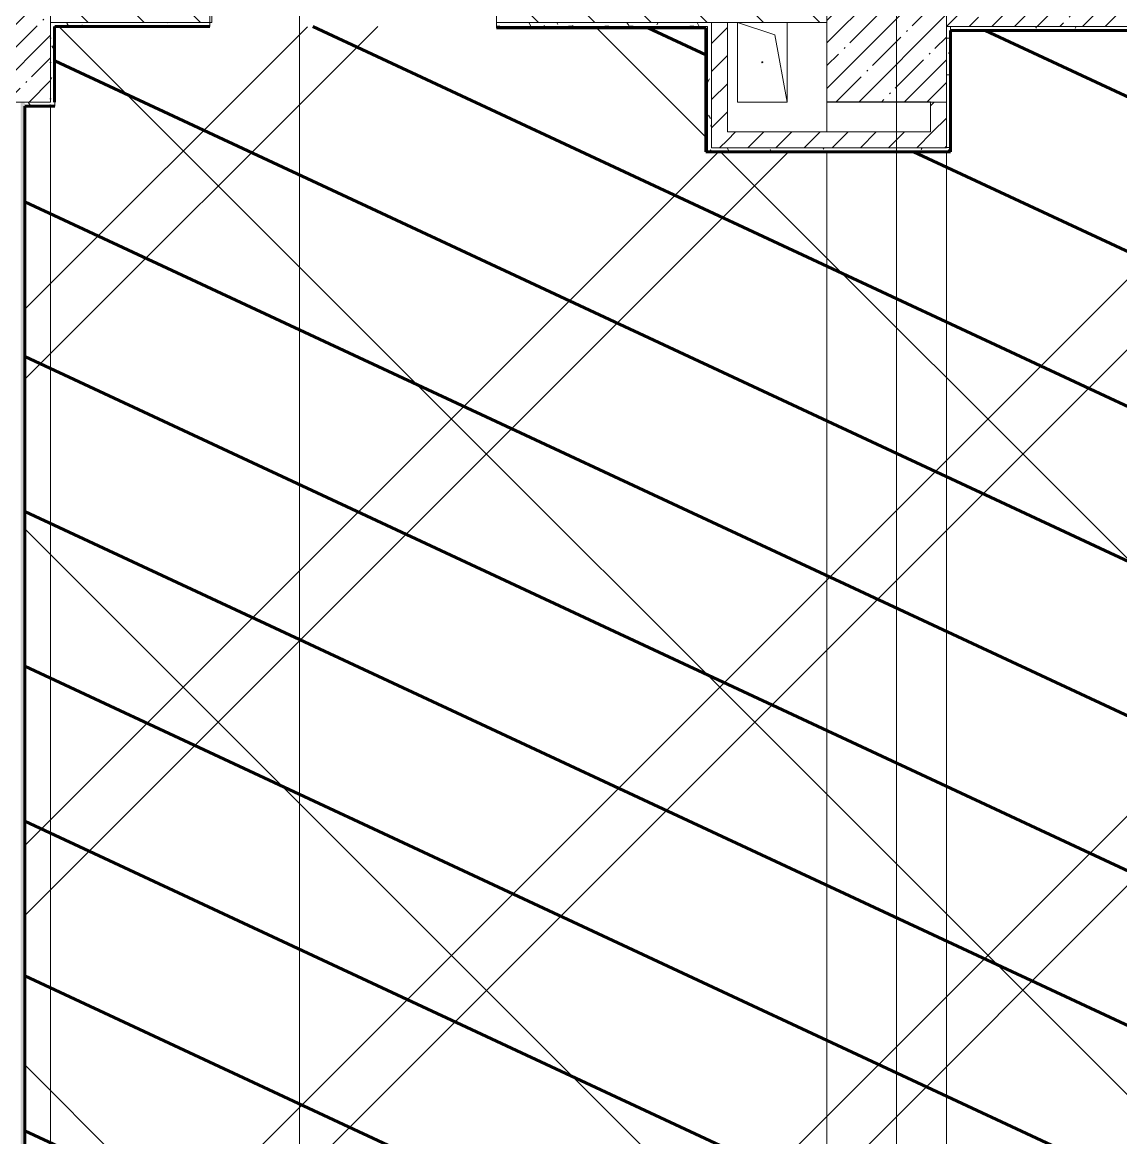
# Model space of a CAD drawing. Header units: millimetres. Extents: x -164500 to 426394, y -23753 to 102118.
# Drawn here: x 161390 to 166908, y 2096 to 7700 of the extents above; entities that cross this region are included whole.
import ezdxf

# ---------------------------------------------------------------- set-up
doc = ezdxf.new("R2010")
doc.units = ezdxf.units.MM
doc.linetypes.add('Осевая', pattern=[6350, 1270, -952.5, 3175, -952.5])
for name, color, linetype, lineweight in [('0) шлифовка', 5, 'Continuous', 60), ('1.4) Плинтус ПЛ-4', 6, 'Continuous', 60), ('5.3) Л-7 Линолеум 4 вып', 230, 'Continuous', 30), ('A-FLOR', 7, 'Continuous', 9), ('A-GENM', 7, 'Continuous', 9), ('A-WALL', 7, 'Continuous', 5), ('I-WALL', 7, 'Continuous', 5), ('S-COLS', 7, 'Continuous', 9), ('S-COLS-1', 7, 'Continuous', 5), ('Оси', 7, 'Continuous', 9), ('Оси-2', 7, 'Осевая', 9)]:
    doc.layers.add(name, color=color, linetype=linetype, lineweight=lineweight)
for name, color, linetype in [('2) защита вин плитк', 6, 'Continuous'), ('3.1) Наливной пол', 3, 'Continuous'), ('3.2.3) Нал-ой пол 4 вып', 3, 'Continuous')]:
    doc.layers.add(name, color=color, linetype=linetype)
doc.layers.add('A-AREA-PATT-2', color=7, linetype='Continuous', lineweight=5, true_color=0xcde0ef, transparency=1)
doc.layers.add('A-WALL-1', color=9, linetype='Continuous', lineweight=5, true_color=0x808080)
doc.layers.add('A-WALL-FNSH-1', color=9, linetype='Continuous', lineweight=5, true_color=0x808080)
pattern_1 = [(45, (148772.12, -0.94), (-70.7107, 70.7107), [])]
pattern_2 = [(0, (148772.123, -0.94), (243.84, 60.96), [20.117, -162.763, 20.117, -162.763, -975.36]), (0, (148772.123, -0.94), (243.84, 60.96), [-365.76, 20.117, -345.643, 20.117, -162.763, -426.72]), (0, (148772.123, -0.94), (243.84, 60.96), [-914.4, 20.117, -101.803, 20.117, -284.683]), (120, (148863.563, 29.54), (-174.71291, 180.69163), [20.117, -162.763, 20.117, -162.763, -975.36]), (120, (148863.563, 29.54), (-174.71291, 180.69163), [-365.76, 20.117, -345.643, 20.117, -162.763, -426.72]), (120, (148863.563, 29.54), (-174.71291, 180.69163), [-914.4, 20.117, -101.803, 20.117, -284.683]), (240, (148894.043, 151.46), (-69.12709, -241.65163), [20.117, -162.763, 20.117, -162.763, -975.36]), (240, (148894.043, 151.46), (-69.12709, -241.65163), [-365.76, 20.117, -345.643, 20.117, -162.763, -426.72]), (240, (148894.043, 151.46), (-69.12709, -241.65163), [-914.4, 20.117, -101.803, 20.117, -284.683])]
pattern_3 = [(45, (148903.1, 14959), (-1347.04, 1347.04), [])]

# ---------------------------------------------------------------- blocks, each defined once
blk = doc.blocks.new('GM_Отверстие прямоугольное _в плите_ - Отверстие-V419-Объем проектирования 2 этажа')
at = {"layer": 'A-GENM'}
for p, q in [((-200, 125), (200, 125)), ((200, 125), (-200, 125)), ((-137.5, 62.5), (200, 125)), ((200, 125), (200, -125)), ((200, -125), (200, 125)), ((-200, -125), (-137.5, 62.5)), ((200, -125), (-200, -125)), ((-200, -125), (200, -125))]:
    blk.add_line(p, q, dxfattribs=at)
for start, end in [(360, 180), (180, 360)]:
    blk.add_arc((0, 0), 2.5, start, end, dxfattribs=at)
blk = doc.blocks.new('BSC_Колонна _Прямоугольная - 600х600-20441433-Объем проектирования 2 этажа')
at = {"layer": 'S-COLS-1'}
h = blk.add_hatch(dxfattribs=at)
h.set_pattern_fill('FP_175', color=256, style=0, pattern_type=2)
h.set_pattern_definition([(45, (-12460, -7600), (-114.0493, 114.0493), []), (45, (-12345.95, -7600), (-114.0493, 114.0493), [201.612, -40.322, 6.706, -33.617])])
h.paths.add_polyline_path([(300, -300), (300, 300), (-300, 300), (-300, -300), (150, -300)])
for p, q in [((300, 300), (-300, 300)), ((-300, 300), (-300, -300)), ((300, -300), (300, 300)), ((-300, -300), (300, -300))]:
    blk.add_line(p, q, dxfattribs=at)
blk = doc.blocks.new('BSC_Колонна _Прямоугольная - 600х600-V426-Объем проектирования 2 этажа')
at = {"layer": 'S-COLS-1'}
h = blk.add_hatch(dxfattribs=at)
h.set_pattern_fill('FP_176', color=256, style=0, pattern_type=2)
h.set_pattern_definition([(45, (-16960, -7600), (-114.0493, 114.0493), []), (45, (-16845.95, -7600), (-114.0493, 114.0493), [201.612, -40.322, 6.706, -33.617])])
h.paths.add_polyline_path([(300, -300), (300, 300), (-300, 300), (-300, -300), (-225, -300)])
for p, q in [((300, 300), (-300, 300)), ((-300, 300), (-300, -300)), ((300, -300), (300, 300)), ((-300, -300), (300, -300))]:
    blk.add_line(p, q, dxfattribs=at)

msp = doc.modelspace()

# ---------------------------------------------------------------- hatches: boundary and pattern name
at = {"layer": '0) шлифовка', "true_color": 0x2776bb}
h = msp.add_hatch(dxfattribs=at)
h.set_pattern_fill('ANSI31', color=152, scale=222, angle=110)
h.set_pattern_definition([(155, (148903.1, 14959), (-297.882, -638.811), [])])
h.paths.add_polyline_path([(164824.123, 7672), (163772.033, 7672), (163772.033, 7679), (161553.123, 7679), (161553.123, 7300), (161553.123, 7279), (161403.123, 7279), (161403.123, 521), (161553.123, 521), (161553.123, 141), (161782.123, 141), (164861.123, 141), (164861.123, 521), (166053.123, 521), (166053.123, 141), (166932.123, 141), (170661.123, 141), (170661.123, 520.5), (170661.123, 521), (171503.123, 521), (171503.123, 141), (173581.123, 141), (173581.123, 150), (173581.123, 7679), (173142.123, 7679), (171702.123, 7680), (171702.123, 7679), (171303.123, 7679), (171303.123, 7049), (169631.123, 7049), (169631.123, 7659), (166053.123, 7659), (166053.123, 7049), (164824.123, 7049)])
at = {"layer": '2) защита вин плитк'}
h = msp.add_hatch(dxfattribs=at)
h.set_pattern_fill('ANSI31', color=256, scale=600)
h.set_pattern_definition(pattern_3)
h.paths.add_polyline_path([(164824.123, 7672), (163772.033, 7672), (163772.033, 7679), (161553.123, 7679), (161553.123, 7300), (161553.123, 7279), (161403.123, 7279), (161403.123, 521), (161553.123, 521), (161553.123, 141), (161782.123, 141), (164861.123, 141), (164861.123, 521), (166053.123, 521), (166053.123, 141), (166932.123, 141), (170661.123, 141), (170661.123, 520.5), (170661.123, 521), (171503.123, 521), (171503.123, 141), (173581.123, 141), (173581.123, 150), (173581.123, 7679), (173142.123, 7679), (171702.123, 7680), (171702.123, 7679), (171303.123, 7679), (171303.123, 7049), (169631.123, 7049), (169631.123, 7659), (166053.123, 7659), (166053.123, 7049), (164824.123, 7049)])
at = {"layer": '3.1) Наливной пол'}
h = msp.add_hatch(dxfattribs=at)
h.set_pattern_fill('ANSI31', color=256, scale=600)
h.set_pattern_definition([(45, (148903.1, 28781), (-1347.04, 1347.04), [])])
h.paths.add_polyline_path([(164824.123, 7670.008), (163772.033, 7670.008), (163772.033, 7677.008), (161553.123, 7677.008), (161553.123, 7298.008), (161553.123, 7277.008), (161403.123, 7277.008), (161403.123, 519.008), (161553.123, 519.008), (161553.123, 139.008), (161782.123, 139.008), (164861.123, 139.008), (164861.123, 519.008), (166053.123, 519.008), (166053.123, 139.008), (166932.123, 139.008), (170661.123, 139.008), (170661.123, 518.508), (170661.123, 519.008), (171503.123, 519.008), (171503.123, 139.008), (173581.123, 139.008), (173581.123, 148.008), (173581.123, 7677.008), (173142.123, 7677.008), (171702.123, 7678.008), (171702.123, 7677.008), (171303.123, 7677.008), (171303.123, 7047.008), (169631.123, 7047.008), (169631.123, 7657.008), (166053.123, 7657.008), (166053.123, 7047.008), (164824.123, 7047.008)])
at = {"layer": '3.2.3) Нал-ой пол 4 вып'}
h = msp.add_hatch(dxfattribs=at)
h.set_pattern_fill('ANSI31', color=256, scale=600)
h.set_pattern_definition(pattern_3)
h.paths.add_polyline_path([(164824.123, 7672), (163772.033, 7672), (163772.033, 7679), (161553.123, 7679), (161553.123, 7300), (161553.123, 7279), (161403.123, 7279), (161403.123, 521), (161553.123, 521), (161553.123, 141), (161782.123, 141), (164861.123, 141), (164861.123, 521), (166053.123, 521), (166053.123, 141), (166932.123, 141), (170661.123, 141), (170661.123, 520.5), (170661.123, 521), (171503.123, 521), (171503.123, 141), (173581.123, 141), (173581.123, 150), (173581.123, 7679), (173142.123, 7679), (171702.123, 7680), (171702.123, 7679), (171303.123, 7679), (171303.123, 7049), (169631.123, 7049), (169631.123, 7659), (166053.123, 7659), (166053.123, 7049), (164824.123, 7049)])
at = {"layer": '5.3) Л-7 Линолеум 4 вып'}
h = msp.add_hatch(dxfattribs=at)
h.set_pattern_fill('ANSI37', color=256, scale=600)
h.set_pattern_definition([(45, (148903.1, 14959), (-1347.04, 1347.04), []), (135, (148903.1, 14959), (-1347.04, -1347.04), [])])
h.paths.add_polyline_path([(164824.123, 7672), (163772.033, 7672), (163772.033, 7679), (161553.123, 7679), (161553.123, 7300), (161553.123, 7279), (161403.123, 7279), (161403.123, 521), (161553.123, 521), (161553.123, 141), (161782.123, 141), (164861.123, 141), (164861.123, 521), (166053.123, 521), (166053.123, 141), (166932.123, 141), (170661.123, 141), (170661.123, 520.5), (170661.123, 521), (171503.123, 521), (171503.123, 141), (173581.123, 141), (173581.123, 150), (173581.123, 7679), (173142.123, 7679), (171702.123, 7680), (171702.123, 7679), (171303.123, 7679), (171303.123, 7049), (169631.123, 7049), (169631.123, 7659), (166053.123, 7659), (166053.123, 7049), (164824.123, 7049)])
at = {"layer": 'A-AREA-PATT-2'}
msp.add_hatch(color=256, dxfattribs=at).paths.add_polyline_path([(164824.123, 7049.059), (164828.123, 7049.059), (164828.123, 7675.059), (163772.123, 7675.059), (163772.123, 7671.059), (164824.123, 7671.059), (164824.123, 7050.932)])
at = {"layer": 'I-WALL'}
h = msp.add_hatch(dxfattribs=at)
h.set_pattern_fill('FP_23', color=256, style=0, pattern_type=2)
h.set_pattern_definition([(135, (148772.12, -0.94), (-141.4214, -141.4214), [])])
h.paths.add_polyline_path([(162332.033, 7699.059), (162332.033, 7899.059), (161532.123, 7899.059), (161532.123, 7699.059), (161552.123, 7699.059)])
h.paths.add_polyline_path([(163941.41, 7699.059), (165432.123, 7699.059), (165432.123, 7899.059), (163772.033, 7899.059), (163772.033, 7699.059)])
h.paths.add_polyline_path([(160252.123, 7699.059), (160932.123, 7699.059), (160932.123, 7899.059), (160232.123, 7899.059), (160232.123, 7829.059), (159432.123, 7829.059), (159432.123, 7899.059), (157032.123, 7899.059), (157032.123, 7699.059), (160232.123, 7699.059)])
h.paths.add_polyline_path([(156432.123, 7699.059), (156432.123, 7899.059), (155302.123, 7899.059), (155302.123, 7699.059), (156412.123, 7699.059)])
h.paths.add_polyline_path([(152502.123, 7699.059), (152802.123, 7699.059), (152802.123, 7899.059), (152502.123, 7899.059)])
h = msp.add_hatch(dxfattribs=at)
h.set_pattern_fill('FP_1', color=256, style=0, pattern_type=2)
h.set_pattern_definition([(45, (148772.12, -0.94), (-114.0493, 114.0493), []), (45, (148886.17, -0.94), (-114.0493, 114.0493), [201.612, -40.322, 6.706, -33.617])])
h.paths.add_polyline_path([(169843.502, 7679.059), (170682.123, 7679.059), (170682.123, 7899.059), (168532.123, 7899.059), (168532.123, 7829.059), (167332.123, 7829.059), (167332.123, 7899.059), (166032.123, 7899.059), (166032.123, 7679.059), (169732.123, 7679.059)])
h = msp.add_hatch(dxfattribs=at)
h.set_pattern_fill('FP_191', color=256, style=0, pattern_type=2)
h.set_pattern_definition(pattern_2)
h.paths.add_polyline_path([(161532.123, 7299.059), (161552.123, 7299.059), (161551.171, 7679.059), (161532.123, 7699.059), (161532.123, 7678.546)])
h.paths.add_polyline_path([(161552.123, 7679.059), (161552.123, 7699.059), (161532.123, 7699.059)])
h = msp.add_hatch(dxfattribs=at)
h.set_pattern_fill('FP_191', color=256, style=0, pattern_type=2)
h.set_pattern_definition(pattern_2)
h.paths.add_polyline_path([(164832.123, 7679.059), (164852.123, 7679.059), (164852.123, 7699.059), (163772.033, 7699.059), (163772.123, 7679.059), (164824.123, 7679.059)])
h.paths.add_polyline_path([(161552.123, 7679.059), (162332.033, 7679.059), (162332.033, 7699.059), (161552.123, 7699.059)])
h = msp.add_hatch(dxfattribs=at)
h.set_pattern_fill('FP_191', color=256, style=0, pattern_type=2)
h.set_pattern_definition(pattern_2)
h.paths.add_polyline_path([(164842.017, 7049.059), (164852.123, 7049.059), (164852.123, 7679.059), (164832.123, 7679.059), (164832.123, 7049.059)])
h = msp.add_hatch(dxfattribs=at)
h.set_pattern_fill('FP_22', color=256, style=0, pattern_type=2)
h.set_pattern_definition(pattern_1)
h.paths.add_polyline_path([(164852.123, 7069.059), (164932.123, 7069.059), (164932.123, 7699.059), (164852.123, 7699.059), (164852.123, 7269.059)])
h = msp.add_hatch(dxfattribs=at)
h.set_pattern_fill('FP_191', color=256, style=0, pattern_type=2)
h.set_pattern_definition(pattern_2)
h.paths.add_polyline_path([(166052.123, 7069.059), (166051.171, 7659.059), (166032.123, 7679.059), (166032.123, 7069.059)])
h.paths.add_polyline_path([(166052.123, 7659.059), (166052.123, 7679.059), (166032.123, 7679.059)])
h = msp.add_hatch(dxfattribs=at)
h.set_pattern_fill('FP_191', color=256, style=0, pattern_type=2)
h.set_pattern_definition(pattern_2)
h.paths.add_polyline_path([(168982.123, 7659.059), (169631.123, 7659.059), (169652.123, 7679.059), (166052.123, 7679.059), (166052.123, 7659.059), (168782.123, 7659.059)])
h.paths.add_polyline_path([(169652.123, 7659.059), (169652.123, 7679.059), (169632.123, 7659.059)])
h = msp.add_hatch(dxfattribs=at)
h.set_pattern_fill('FP_191', color=256, style=0, pattern_type=2)
h.set_pattern_definition(pattern_2)
h.paths.add_polyline_path([(161382.123, 7299.059), (161402.123, 7279.059), (161402.123, 7299.059)])
h.paths.add_polyline_path([(161382.123, 499.059), (161402.123, 499.059), (161401.171, 7279.059), (161382.123, 7299.059), (161382.123, 517.077)])
h = msp.add_hatch(dxfattribs=at)
h.set_pattern_fill('FP_191', color=256, style=0, pattern_type=2)
h.set_pattern_definition(pattern_2)
h.paths.add_polyline_path([(161552.123, 7279.059), (161552.123, 7299.059), (161402.123, 7299.059), (161402.623, 7279.059), (161532.123, 7279.059)])
h = msp.add_hatch(dxfattribs=at)
h.set_pattern_fill('FP_22', color=256, style=0, pattern_type=2)
h.set_pattern_definition(pattern_1)
h.paths.add_polyline_path([(166032.123, 7149.059), (166032.123, 7299.059), (165952.123, 7299.059), (165952.123, 7149.059)])
h = msp.add_hatch(dxfattribs=at)
h.set_pattern_fill('FP_22', color=256, style=0, pattern_type=2)
h.set_pattern_definition(pattern_1)
h.paths.add_polyline_path([(165452.417, 7069.059), (166032.123, 7069.059), (166032.123, 7149.059), (164932.123, 7149.059), (164932.123, 7069.059), (165432.123, 7069.059)])
h = msp.add_hatch(dxfattribs=at)
h.set_pattern_fill('FP_191', color=256, style=0, pattern_type=2)
h.set_pattern_definition(pattern_2)
h.paths.add_polyline_path([(166032.123, 7049.059), (166052.123, 7049.059), (166052.123, 7069.059), (164852.123, 7069.059), (164852.154, 7049.059), (166028.562, 7049.059)])

# ---------------------------------------------------------------- linework, layer by layer
at = {"layer": '1.4) Плинтус ПЛ-4'}
for p, q in [((161552.123, 7679.059), (161552.123, 7299.059)), ((161553.123, 7678.059), (162332.033, 7678.059)), ((164824.123, 7671.059), (163772.123, 7671.059)), ((164824.123, 7049.059), (164824.123, 7671.059)), ((169632.123, 7659.059), (166052.123, 7659.059)), ((166052.123, 7659.059), (166052.123, 7049.059)), ((161553.123, 7279.059), (161402.123, 7279.059)), ((161402.123, 7279.059), (161402.123, 519.059)), ((164824.123, 7048.059), (166053.123, 7048.059))]:
    msp.add_line(p, q, dxfattribs=at)
at = {"layer": 'A-FLOR'}
for p, q in [((162341.41, 7699.059), (162341.41, 7764.059)), ((162332.033, 7699.059), (162341.41, 7699.059)), ((165432.123, 7150), (165432.123, 7300)), ((165432.123, 7300), (165952.123, 7300)), ((165432.123, 7149.059), (165432.123, 7299.059)), ((165432.123, 7299.059), (165952.123, 7299.059)), ((161532.123, 7280), (161532.123, 520)), ((161532.123, 7279.059), (161532.123, 519.059)), ((165432.123, 520), (165432.123, 7050)), ((165432.123, 519.059), (165432.123, 7049.059)), ((166032.123, 7050), (166032.123, 520)), ((166032.123, 7049.059), (166032.123, 519.059))]:
    msp.add_line(p, q, dxfattribs=at)
at = {"layer": 'A-WALL'}
for p, q in [((162332.033, 7699.059), (161532.123, 7699.059)), ((161553.123, 7678.059), (161552.123, 7678.059)), ((165432.123, 7699.059), (163772.033, 7699.059)), ((164852.123, 7069.059), (164852.123, 7699.059)), ((170682.123, 7679.059), (166032.123, 7679.059)), ((166053.123, 7658.059), (166052.123, 7658.059)), ((161553.123, 7299.059), (161552.123, 7299.059))]:
    msp.add_line(p, q, dxfattribs=at)
at = {"layer": 'A-WALL-1'}
for p, q in [((162332.033, 7679.059), (162332.033, 7919.059)), ((163772.033, 7919.059), (163772.033, 7679.059)), ((161552.123, 7679.059), (162332.033, 7679.059)), ((164932.123, 7149.059), (164932.123, 7699.059)), ((166052.123, 7679.059), (166052.123, 7659.059)), ((161553.123, 7279.059), (161553.123, 7299.059)), ((165952.123, 7299.059), (165952.123, 7149.059)), ((166032.123, 7069.059), (166032.123, 7299.059)), ((165952.123, 7149.059), (164932.123, 7149.059)), ((164852.123, 7069.059), (166032.123, 7069.059)), ((164832.123, 7049.059), (166052.123, 7049.059))]:
    msp.add_line(p, q, dxfattribs=at)
at = {"layer": 'A-WALL-FNSH-1'}
for p, q in [((161553.123, 7299.059), (161553.123, 7678.059)), ((162332.033, 7678.059), (162332.033, 7679.059)), ((166053.123, 7658.059), (169631.123, 7658.059)), ((166053.123, 7048.059), (166053.123, 7658.059)), ((161403.123, 7278.059), (161552.123, 7278.059)), ((161403.123, 520.059), (161403.123, 7278.059)), ((161552.123, 7278.059), (161552.123, 7279.059)), ((164824.123, 7049.059), (164824.123, 7048.059))]:
    msp.add_line(p, q, dxfattribs=at)
at = {"layer": 'I-WALL'}
for p, q in [((163772.123, 7679.059), (164832.123, 7679.059)), ((163772.123, 7671.059), (163772.123, 7679.059)), ((164832.123, 7679.059), (164832.123, 7049.059)), ((164831.123, 7049.059), (164832.123, 7049.059))]:
    msp.add_line(p, q, dxfattribs=at)
at = {"layer": 'Оси'}
for points in [[(162782.123, -1907.2), (162782.123, 3092.8), (162782.123, 22397.13), (162782.123, 27397.13)], [(165782.123, -1907.2), (165782.123, 3092.8), (165782.123, 22397.13), (165782.123, 27397.13)]]:
    msp.add_lwpolyline(points, dxfattribs=at)
at = {"layer": 'Оси-2'}
for p, q in [((162782.123, 3093.741), (162782.123, 22398.071)), ((165782.123, 3093.741), (165782.123, 22398.071))]:
    msp.add_line(p, q, dxfattribs=at)

# ---------------------------------------------------------------- block references
at = {"layer": 'A-GENM', "rotation": 270.0000000000002}
msp.add_blockref('GM_Отверстие прямоугольное _в плите_ - Отверстие-V419-Объем проектирования 2 этажа', (165107.123, 7499.059), dxfattribs=at)
at = {"layer": 'S-COLS'}
for name, p in [('BSC_Колонна _Прямоугольная - 600х600-20441433-Объем проектирования 2 этажа', (161232.123, 7599.059)), ('BSC_Колонна _Прямоугольная - 600х600-V426-Объем проектирования 2 этажа', (165732.123, 7599.059))]:
    msp.add_blockref(name, p, dxfattribs=at)

doc.saveas('drawing.dxf')
